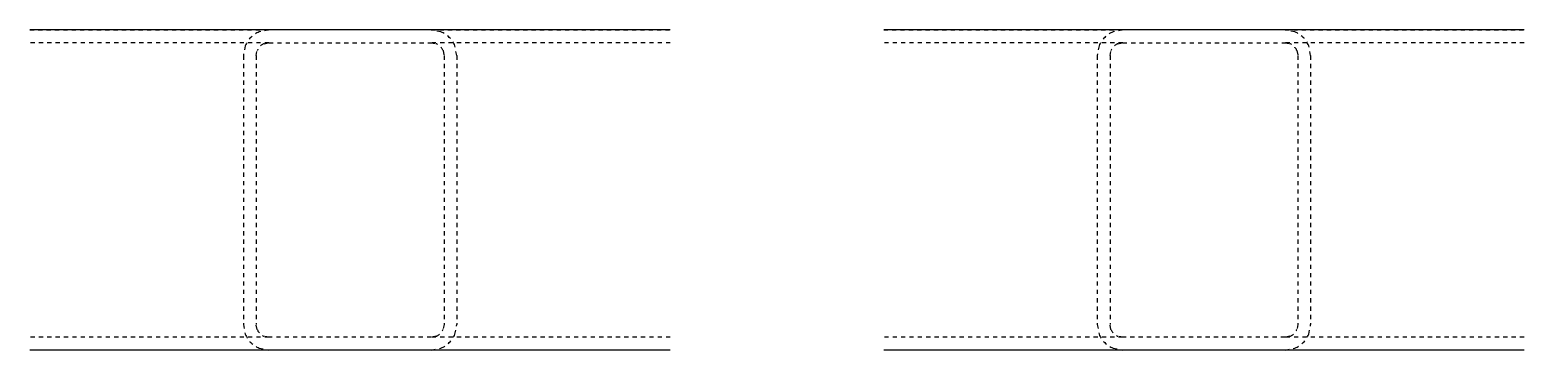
# Model space of a CAD drawing. Header units: millimetres. Extents: x 24 to 26520, y 6 to 1499.
# Drawn here: x 11935 to 12635, y 16 to 166 of the extents above; entities that cross this region are included whole.
import ezdxf

# ---------------------------------------------------------------- set-up
doc = ezdxf.new("R2010")
doc.units = ezdxf.units.MM
doc.linetypes.add('DXK_LINE_DOT2', pattern=[3.9198, 1.9599, -1.9599])
doc.layers.add('STÅL', color=7, linetype='Continuous')

msp = doc.modelspace()

# ---------------------------------------------------------------- linework, layer by layer
at = {"layer": 'STÅL', "color": 2, "linetype": 'Continuous'}
for p, q in [((12235.46, 165.6), (11935.46, 165.6)), ((12635.46, 165.6), (12335.46, 165.6)), ((12235.46, 15.6), (11935.46, 15.6)), ((12635.46, 15.6), (12335.46, 15.6))]:
    msp.add_line(p, q, dxfattribs=at)
at = {"layer": 'STÅL', "color": 7, "linetype": 'DXK_LINE_DOT2'}
for p, q in [((11935.46, 165.6), (12047.46, 165.6)), ((12047.46, 165.6), (12042.87, 164.69)), ((12123.46, 165.6), (12047.46, 165.6)), ((12128.05, 164.69), (12123.46, 165.6)), ((12123.46, 165.6), (12235.46, 165.6)), ((12335.46, 165.6), (12447.46, 165.6)), ((12447.46, 165.6), (12442.87, 164.69)), ((12523.46, 165.6), (12447.46, 165.6)), ((12528.05, 164.69), (12523.46, 165.6)), ((12523.46, 165.6), (12635.46, 165.6)), ((12047.46, 159.6), (11935.46, 159.6)), ((12036.37, 158.19), (12035.46, 153.6)), ((12041.46, 153.6), (12041.91, 155.9)), ((12045.16, 159.14), (12047.46, 159.6)), ((12047.46, 159.6), (12123.46, 159.6)), ((12123.46, 159.6), (12125.75, 159.14)), ((12235.46, 159.6), (12123.46, 159.6)), ((12129, 155.9), (12129.46, 153.6)), ((12135.46, 153.6), (12134.54, 158.19)), ((12447.46, 159.6), (12335.46, 159.6)), ((12436.37, 158.19), (12435.46, 153.6)), ((12441.46, 153.6), (12441.91, 155.9)), ((12445.16, 159.14), (12447.46, 159.6)), ((12447.46, 159.6), (12523.46, 159.6)), ((12523.46, 159.6), (12525.75, 159.14)), ((12635.46, 159.6), (12523.46, 159.6)), ((12529, 155.9), (12529.46, 153.6)), ((12535.46, 153.6), (12534.54, 158.19)), ((12035.46, 153.6), (12035.46, 27.6)), ((12041.46, 153.6), (12041.46, 27.6)), ((12129.46, 153.6), (12129.46, 27.6)), ((12135.46, 153.6), (12135.46, 27.6)), ((12435.46, 153.6), (12435.46, 27.6)), ((12441.46, 153.6), (12441.46, 27.6)), ((12529.46, 153.6), (12529.46, 27.6)), ((12535.46, 153.6), (12535.46, 27.6)), ((12047.46, 21.6), (11935.46, 21.6)), ((12035.46, 27.6), (12036.37, 23.01)), ((12041.91, 25.3), (12041.46, 27.6)), ((12047.46, 21.6), (12045.16, 22.06)), ((12123.46, 21.6), (12047.46, 21.6)), ((12125.75, 22.06), (12123.46, 21.6)), ((12235.46, 21.6), (12123.46, 21.6)), ((12129.46, 27.6), (12129, 25.3)), ((12134.54, 23.01), (12135.46, 27.6)), ((12447.46, 21.6), (12335.46, 21.6)), ((12435.46, 27.6), (12436.37, 23.01)), ((12441.91, 25.3), (12441.46, 27.6)), ((12447.46, 21.6), (12445.16, 22.06)), ((12523.46, 21.6), (12447.46, 21.6)), ((12525.75, 22.06), (12523.46, 21.6)), ((12635.46, 21.6), (12523.46, 21.6)), ((12529.46, 27.6), (12529, 25.3)), ((12534.54, 23.01), (12535.46, 27.6)), ((12047.46, 15.6), (11935.46, 15.6)), ((12042.87, 16.51), (12047.46, 15.6)), ((12123.46, 15.6), (12047.46, 15.6)), ((12123.46, 15.6), (12128.05, 16.51)), ((12235.46, 15.6), (12123.46, 15.6)), ((12447.46, 15.6), (12335.46, 15.6)), ((12442.87, 16.51), (12447.46, 15.6)), ((12523.46, 15.6), (12447.46, 15.6)), ((12523.46, 15.6), (12528.05, 16.51)), ((12635.46, 15.6), (12523.46, 15.6))]:
    msp.add_line(p, q, dxfattribs=at)
for centre, radius, start, end in [((12047.46, 153.6), 12, 112.5, 157.5), ((12123.46, 153.6), 12, 22.5, 67.5), ((12447.46, 153.6), 12, 112.5, 157.5), ((12523.46, 153.6), 12, 22.5, 67.5), ((12047.46, 153.6), 6, 112.5, 157.5), ((12123.46, 153.6), 6, 22.5, 67.5), ((12447.46, 153.6), 6, 112.5, 157.5), ((12523.46, 153.6), 6, 22.5, 67.5), ((12047.46, 27.6), 12, 202.5, 247.5), ((12047.46, 27.6), 6, 202.5, 247.5), ((12123.46, 27.6), 6, 292.5, 337.5), ((12123.46, 27.6), 12, 292.5, 337.5), ((12447.46, 27.6), 12, 202.5, 247.5), ((12447.46, 27.6), 6, 202.5, 247.5), ((12523.46, 27.6), 6, 292.5, 337.5), ((12523.46, 27.6), 12, 292.5, 337.5)]:
    msp.add_arc(centre, radius, start, end, dxfattribs=at)

doc.saveas('drawing.dxf')
